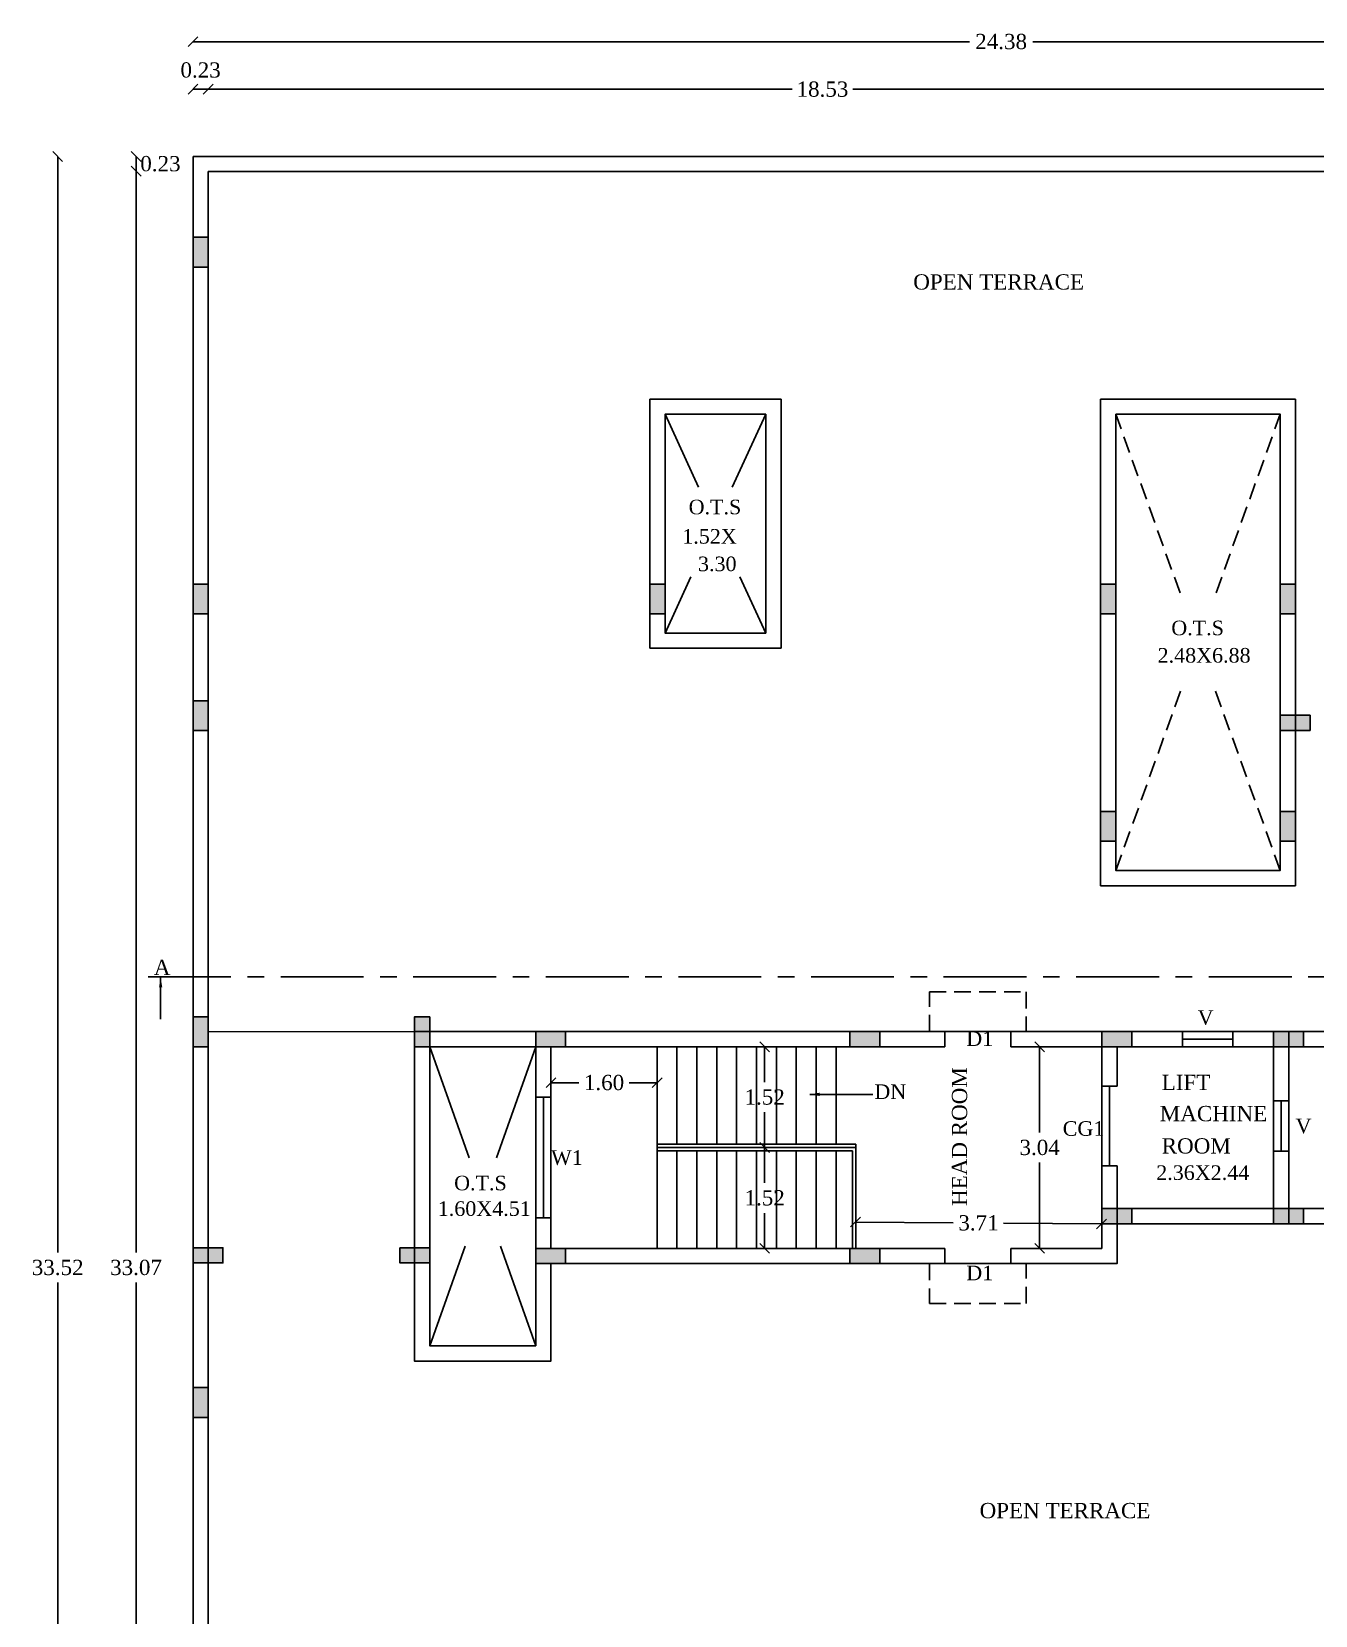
# Model space of a CAD drawing. Header units: metres. Extents: x 9178 to 9474, y -3543 to -3474.
# Drawn here: x 9283.15 to 9302.51, y -3526.13 to -3502.24 of the extents above; entities that cross this region are included whole.
import ezdxf

# ---------------------------------------------------------------- set-up
doc = ezdxf.new("R2010")
doc.units = ezdxf.units.M
doc.header["$MEASUREMENT"] = 0
doc.linetypes.add('CENTER', pattern=[2, 1.25, -0.25, 0.25, -0.25])
doc.linetypes.add('HIDDEN', pattern=[0.375, 0.25, -0.125])
for name, color, linetype in [('BLK_1_FLR_6_ROOF_AREA', 7, 'Continuous'), ('BLK_1_STAIR_HEADROOM', 55, 'Continuous'), ('FLOOR-GROUND', 7, 'Continuous'), ('SOLAR_PANEL', 1, 'Continuous')]:
    doc.layers.add(name, color=color, linetype=linetype)
doc.styles.add('Isa-', font='times.ttf')
doc.styles.add('STYLE2', font='times.ttf')
doc.dimstyles.new('ISO-25', dxfattribs={"dimscale": 0, "dimtxt": 0.23, "dimasz": 0.15, "dimexe": 1.25, "dimexo": 0.625, "dimgap": 0.11, "dimtad": 0, "dimtih": 1, "dimtoh": 1, "dimzin": 1, "dimdsep": 46, "dimtxsty": 'STYLE2', "dimblk": 'OBLIQUE', "dimcen": 0, "dimse1": 1, "dimse2": 1, "dimclrd": 1, "dimclrt": 3, "dimadec": 0, "dimazin": 2, "dimtfac": 1, "dimtix": 1, "dimtofl": 0, "dimtmove": 0, "dimatfit": 3, "dimfxl": 0, "dimtolj": 1, "dimarcsym": 0})

# ---------------------------------------------------------------- blocks, each defined once
blk = doc.blocks.new('_Oblique')
at = {"color": 0, "linetype": 'ByBlock', "lineweight": -2}
blk.add_line((-0.5, -0.5), (0.5, 0.5), dxfattribs=at)
blk = doc.blocks.new('*D140')
at = {"color": 1, "lineweight": -2}
for p, q in [((9294.205, -3519.072), (9294.205, -3519.605)), ((9294.205, -3520.592), (9294.205, -3520.059))]:
    blk.add_line(p, q, dxfattribs=at)
at = {"layer": 'Defpoints', "color": 0}
for p in [(9294.205, -3519.072), (9294.205, -3520.592), (9295.813, -3520.592)]:
    blk.add_point(p, dxfattribs=at)
at = {"color": 1, "lineweight": -2, "xscale": 0.15, "yscale": 0.15, "zscale": 0.15}
for p, rotation in [((9294.205, -3519.072), 90), ((9294.205, -3520.592), 270)]:
    blk.add_blockref('_Oblique', p, dxfattribs=dict(at, rotation=rotation))
at = {"color": 3, "insert": (9294.205, -3519.832), "char_height": 0.23, "attachment_point": 5, "style": 'STYLE2'}
blk.add_mtext('\\A1;1.52', dxfattribs=at)
blk = doc.blocks.new('*D141')
at = {"color": 1, "lineweight": -2}
for p, q in [((9294.205, -3517.552), (9294.205, -3518.085)), ((9294.205, -3519.072), (9294.205, -3518.539))]:
    blk.add_line(p, q, dxfattribs=at)
at = {"layer": 'Defpoints', "color": 0}
for p in [(9292.393, -3517.552), (9294.205, -3517.552), (9294.205, -3519.072)]:
    blk.add_point(p, dxfattribs=at)
at = {"color": 1, "lineweight": -2, "xscale": 0.15, "yscale": 0.15, "zscale": 0.15}
for p, rotation in [((9294.205, -3517.552), 90), ((9294.205, -3519.072), 270)]:
    blk.add_blockref('_Oblique', p, dxfattribs=dict(at, rotation=rotation))
at = {"color": 3, "insert": (9294.205, -3518.312), "char_height": 0.23, "attachment_point": 5, "style": 'STYLE2'}
blk.add_mtext('\\A1;1.52', dxfattribs=at)
blk = doc.blocks.new('*D132')
at = {"color": 1, "lineweight": -2}
for p, q in [((9285.582, -3502.392), (9297.294, -3502.392)), ((9309.962, -3502.392), (9298.251, -3502.392))]:
    blk.add_line(p, q, dxfattribs=at)
at = {"layer": 'Defpoints', "color": 0}
for p in [(9285.582, -3502.392), (9285.582, -3504.122), (9309.962, -3504.122)]:
    blk.add_point(p, dxfattribs=at)
at = {"color": 1, "lineweight": -2, "xscale": 0.15, "yscale": 0.15, "zscale": 0.15, "rotation": 180}
blk.add_blockref('_Oblique', (9285.582, -3502.392), dxfattribs=at)
at = {"color": 1, "lineweight": -2, "xscale": 0.15, "yscale": 0.15, "zscale": 0.15}
blk.add_blockref('_Oblique', (9309.962, -3502.392), dxfattribs=at)
at = {"color": 3, "insert": (9297.772, -3502.392), "char_height": 0.23, "attachment_point": 5, "style": 'STYLE2'}
blk.add_mtext('\\A1;24.38', dxfattribs=at)
blk = doc.blocks.new('*D133')
at = {"color": 1, "lineweight": -2}
blk.add_line((9284.723, -3504.122), (9284.723, -3504.347), dxfattribs=at)
at = {"layer": 'Defpoints', "color": 0}
for p in [(9285.582, -3504.122), (9284.723, -3504.347), (9285.812, -3504.347)]:
    blk.add_point(p, dxfattribs=at)
at = {"color": 1, "lineweight": -2, "xscale": 0.15, "yscale": 0.15, "zscale": 0.15}
for p, rotation in [((9284.723, -3504.122), 90), ((9284.723, -3504.347), 270)]:
    blk.add_blockref('_Oblique', p, dxfattribs=dict(at, rotation=rotation))
at = {"color": 3, "insert": (9285.091, -3504.234), "char_height": 0.23, "attachment_point": 5, "style": 'STYLE2'}
blk.add_mtext('\\A1;0.23', dxfattribs=at)
blk = doc.blocks.new('*D134')
at = {"color": 1, "lineweight": -2}
for p, q in [((9284.723, -3504.347), (9284.723, -3520.655)), ((9284.723, -3537.417), (9284.723, -3521.109))]:
    blk.add_line(p, q, dxfattribs=at)
at = {"layer": 'Defpoints', "color": 0}
for p in [(9285.812, -3504.347), (9284.723, -3537.417), (9285.812, -3537.417)]:
    blk.add_point(p, dxfattribs=at)
at = {"color": 1, "lineweight": -2, "xscale": 0.15, "yscale": 0.15, "zscale": 0.15}
for p, rotation in [((9284.723, -3504.347), 90), ((9284.723, -3537.417), 270)]:
    blk.add_blockref('_Oblique', p, dxfattribs=dict(at, rotation=rotation))
at = {"color": 3, "insert": (9284.723, -3520.882), "char_height": 0.23, "attachment_point": 5, "style": 'STYLE2'}
blk.add_mtext('\\A1;33.07', dxfattribs=at)
blk = doc.blocks.new('*D136')
at = {"color": 1, "lineweight": -2}
for p, q in [((9283.541, -3504.122), (9283.541, -3520.655)), ((9283.541, -3537.642), (9283.541, -3521.109))]:
    blk.add_line(p, q, dxfattribs=at)
at = {"layer": 'Defpoints', "color": 0}
for p in [(9283.541, -3504.122), (9285.582, -3504.122), (9285.812, -3537.642)]:
    blk.add_point(p, dxfattribs=at)
at = {"color": 1, "lineweight": -2, "xscale": 0.15, "yscale": 0.15, "zscale": 0.15}
for p, rotation in [((9283.541, -3504.122), 90), ((9283.541, -3537.642), 270)]:
    blk.add_blockref('_Oblique', p, dxfattribs=dict(at, rotation=rotation))
at = {"color": 3, "insert": (9283.541, -3520.882), "char_height": 0.23, "attachment_point": 5, "style": 'STYLE2'}
blk.add_mtext('\\A1;33.52', dxfattribs=at)
blk = doc.blocks.new('*D142')
at = {"color": 1, "lineweight": -2}
for p, q in [((9298.353, -3517.552), (9298.353, -3518.845)), ((9298.353, -3520.592), (9298.353, -3519.299))]:
    blk.add_line(p, q, dxfattribs=at)
at = {"layer": 'Defpoints', "color": 0}
for p in [(9298.606, -3517.552), (9298.353, -3520.592), (9298.606, -3520.592)]:
    blk.add_point(p, dxfattribs=at)
at = {"color": 1, "lineweight": -2, "xscale": 0.15, "yscale": 0.15, "zscale": 0.15}
for p, rotation in [((9298.353, -3517.552), 90), ((9298.353, -3520.592), 270)]:
    blk.add_blockref('_Oblique', p, dxfattribs=dict(at, rotation=rotation))
at = {"color": 3, "insert": (9298.353, -3519.072), "char_height": 0.23, "attachment_point": 5, "style": 'STYLE2'}
blk.add_mtext('\\A1;3.04', dxfattribs=at)
blk = doc.blocks.new('*D143')
at = {"color": 1, "lineweight": -2}
for p, q in [((9295.576, -3520.195), (9297.051, -3520.206)), ((9299.286, -3520.224), (9297.81, -3520.212))]:
    blk.add_line(p, q, dxfattribs=at)
at = {"layer": 'Defpoints', "color": 0}
for p in [(9295.582, -3519.34), (9299.292, -3519.369), (9299.286, -3520.224)]:
    blk.add_point(p, dxfattribs=at)
at = {"color": 1, "lineweight": -2, "xscale": 0.15, "yscale": 0.15, "zscale": 0.15}
for p, rotation in [((9295.576, -3520.195), 179.5538439155677), ((9299.286, -3520.224), 359.5538439155677)]:
    blk.add_blockref('_Oblique', p, dxfattribs=dict(at, rotation=rotation))
at = {"color": 3, "insert": (9297.431, -3520.209), "char_height": 0.23, "attachment_point": 5, "style": 'STYLE2'}
blk.add_mtext('\\A1;3.71', dxfattribs=at)
blk = doc.blocks.new('*D148')
at = {"color": 1, "lineweight": -2}
for p, q in [((9285.812, -3503.11), (9294.619, -3503.11)), ((9304.342, -3503.11), (9295.535, -3503.11))]:
    blk.add_line(p, q, dxfattribs=at)
at = {"layer": 'Defpoints', "color": 0}
for p in [(9285.812, -3503.11), (9285.812, -3504.347), (9304.342, -3504.352)]:
    blk.add_point(p, dxfattribs=at)
at = {"color": 1, "lineweight": -2, "xscale": 0.15, "yscale": 0.15, "zscale": 0.15, "rotation": 180}
blk.add_blockref('_Oblique', (9285.812, -3503.11), dxfattribs=at)
at = {"color": 1, "lineweight": -2, "xscale": 0.15, "yscale": 0.15, "zscale": 0.15}
blk.add_blockref('_Oblique', (9304.342, -3503.11), dxfattribs=at)
at = {"color": 3, "insert": (9295.077, -3503.11), "char_height": 0.23, "attachment_point": 5, "style": 'STYLE2'}
blk.add_mtext('\\A1;18.53', dxfattribs=at)
blk = doc.blocks.new('*D149')
at = {"color": 1, "lineweight": -2}
blk.add_line((9285.812, -3503.11), (9285.582, -3503.11), dxfattribs=at)
at = {"layer": 'Defpoints', "color": 0}
for p in [(9285.582, -3503.11), (9285.582, -3504.387), (9285.812, -3504.347)]:
    blk.add_point(p, dxfattribs=at)
at = {"color": 1, "lineweight": -2, "xscale": 0.15, "yscale": 0.15, "zscale": 0.15, "rotation": 180}
blk.add_blockref('_Oblique', (9285.582, -3503.11), dxfattribs=at)
at = {"color": 1, "lineweight": -2, "xscale": 0.15, "yscale": 0.15, "zscale": 0.15}
blk.add_blockref('_Oblique', (9285.812, -3503.11), dxfattribs=at)
at = {"color": 3, "insert": (9285.697, -3502.821), "char_height": 0.23, "attachment_point": 5, "style": 'STYLE2'}
blk.add_mtext('\\A1;0.23', dxfattribs=at)
blk = doc.blocks.new('*D163')
at = {"color": 1, "lineweight": -2}
for p, q in [((9290.982, -3518.093), (9291.401, -3518.093)), ((9292.582, -3518.093), (9292.163, -3518.093))]:
    blk.add_line(p, q, dxfattribs=at)
at = {"layer": 'Defpoints', "color": 0}
for p in [(9292.582, -3518.093), (9290.982, -3518.274), (9292.582, -3518.274)]:
    blk.add_point(p, dxfattribs=at)
at = {"color": 1, "lineweight": -2, "xscale": 0.15, "yscale": 0.15, "zscale": 0.15, "rotation": 180}
blk.add_blockref('_Oblique', (9290.982, -3518.093), dxfattribs=at)
at = {"color": 1, "lineweight": -2, "xscale": 0.15, "yscale": 0.15, "zscale": 0.15}
blk.add_blockref('_Oblique', (9292.582, -3518.093), dxfattribs=at)
at = {"color": 3, "insert": (9291.782, -3518.093), "char_height": 0.23, "attachment_point": 5, "style": 'STYLE2'}
blk.add_mtext('\\A1;1.60', dxfattribs=at)

msp = doc.modelspace()

# ---------------------------------------------------------------- hatches: boundary and pattern name
h = msp.add_hatch(color=5)
h.dxf.hatch_style = 1
h.paths.add_polyline_path([(9285.58227, -3505.79186), (9285.81227, -3505.79186), (9285.81227, -3505.34186), (9285.58227, -3505.34186)])
h = msp.add_hatch(color=5)
h.dxf.hatch_style = 1
h.paths.add_polyline_path([(9285.58227, -3511.02186), (9285.81227, -3511.02186), (9285.81227, -3510.57186), (9285.58227, -3510.57186)])
h = msp.add_hatch(color=5)
h.dxf.hatch_style = 1
h.paths.add_polyline_path([(9292.47227, -3511.02186), (9292.70227, -3511.02186), (9292.70227, -3510.57186), (9292.47227, -3510.57186)])
h = msp.add_hatch(color=5)
h.dxf.hatch_style = 1
h.paths.add_polyline_path([(9299.27227, -3511.02186), (9299.50227, -3511.02186), (9299.50227, -3510.57186), (9299.27227, -3510.57186)])
h = msp.add_hatch(color=5)
h.dxf.hatch_style = 1
h.paths.add_polyline_path([(9301.98227, -3511.02186), (9302.21227, -3511.02186), (9302.21227, -3510.57186), (9301.98227, -3510.57186)])
h = msp.add_hatch(color=5)
h.dxf.hatch_style = 1
h.paths.add_polyline_path([(9285.58227, -3512.78186), (9285.81227, -3512.78186), (9285.81227, -3512.33186), (9285.58227, -3512.33186)])
h = msp.add_hatch(color=5)
h.dxf.hatch_style = 1
h.paths.add_polyline_path([(9302.43227, -3512.78186), (9302.43227, -3512.55186), (9301.98227, -3512.55186), (9301.98227, -3512.78186)])
h = msp.add_hatch(color=5)
h.dxf.hatch_style = 1
h.paths.add_polyline_path([(9299.27227, -3514.45186), (9299.50227, -3514.45186), (9299.50227, -3514.00186), (9299.27227, -3514.00186)])
h = msp.add_hatch(color=5)
h.dxf.hatch_style = 1
h.paths.add_polyline_path([(9301.98227, -3514.45186), (9302.21227, -3514.45186), (9302.21227, -3514.00186), (9301.98227, -3514.00186)])
h = msp.add_hatch(color=5)
h.dxf.hatch_style = 1
h.paths.add_polyline_path([(9285.58227, -3517.55186), (9285.81227, -3517.55186), (9285.81227, -3517.10186), (9285.58227, -3517.10186)])
h = msp.add_hatch(color=5)
h.dxf.hatch_style = 1
h.paths.add_polyline_path([(9288.92227, -3517.55186), (9289.15227, -3517.55186), (9289.15227, -3517.10186), (9288.92227, -3517.10186)])
h = msp.add_hatch(color=5)
h.dxf.hatch_style = 1
h.paths.add_polyline_path([(9290.7526, -3517.32186), (9290.7526, -3517.55186), (9291.2026, -3517.55186), (9291.2026, -3517.32186)])
h = msp.add_hatch(color=5)
h.dxf.hatch_style = 1
h.paths.add_polyline_path([(9295.49227, -3517.32186), (9295.49227, -3517.55186), (9295.94227, -3517.55186), (9295.94227, -3517.32186)])
h = msp.add_hatch(color=5)
h.dxf.hatch_style = 1
h.paths.add_polyline_path([(9299.74227, -3517.55186), (9299.74227, -3517.32186), (9299.29227, -3517.32186), (9299.29227, -3517.55186)])
h = msp.add_hatch(color=5)
h.dxf.hatch_style = 1
h.paths.add_polyline_path([(9302.33227, -3517.55186), (9302.33227, -3517.32186), (9301.88227, -3517.32186), (9301.88227, -3517.55186)])
h = msp.add_hatch(color=5)
h.dxf.hatch_style = 1
h.paths.add_polyline_path([(9299.74227, -3520.22186), (9299.74227, -3519.99186), (9299.29227, -3519.99186), (9299.29227, -3520.22186)])
h = msp.add_hatch(color=5)
h.dxf.hatch_style = 1
h.paths.add_polyline_path([(9302.33227, -3520.22186), (9302.33227, -3519.99186), (9301.88227, -3519.99186), (9301.88227, -3520.22186)])
h = msp.add_hatch(color=5)
h.dxf.hatch_style = 1
h.paths.add_polyline_path([(9285.58227, -3520.58186), (9285.58227, -3520.81186), (9286.03227, -3520.81186), (9286.03227, -3520.58186)])
h = msp.add_hatch(color=5)
h.dxf.hatch_style = 1
h.paths.add_polyline_path([(9288.70227, -3520.58186), (9288.70227, -3520.81186), (9289.15227, -3520.81186), (9289.15227, -3520.58186)])
h = msp.add_hatch(color=5)
h.dxf.hatch_style = 1
h.paths.add_polyline_path([(9290.7526, -3520.59186), (9290.7526, -3520.82186), (9291.2026, -3520.82186), (9291.2026, -3520.59186)])
h = msp.add_hatch(color=5)
h.dxf.hatch_style = 1
h.paths.add_polyline_path([(9295.49227, -3520.59186), (9295.49227, -3520.82186), (9295.94227, -3520.82186), (9295.94227, -3520.59186)])
h = msp.add_hatch(color=5)
h.dxf.hatch_style = 1
h.paths.add_polyline_path([(9285.58227, -3523.14186), (9285.81227, -3523.14186), (9285.81227, -3522.69186), (9285.58227, -3522.69186)])

# ---------------------------------------------------------------- linework, layer by layer
at = {"color": 4}
for p, q in [((9285.58227, -3504.12186), (9289.15227, -3504.12186)), ((9285.58227, -3537.64186), (9285.58227, -3504.12186)), ((9288.92227, -3504.12186), (9304.57227, -3504.12186)), ((9299.50227, -3504.12186), (9301.98227, -3504.12186)), ((9285.81227, -3505.34186), (9285.81227, -3504.35186)), ((9289.15227, -3504.35186), (9292.47227, -3504.35186)), ((9292.70227, -3504.35186), (9295.81227, -3504.35186)), ((9295.92227, -3504.35186), (9299.27227, -3504.35186)), ((9302.21227, -3504.35186), (9304.34227, -3504.35186)), ((9285.81227, -3509.11186), (9285.81227, -3504.57186)), ((9292.47227, -3507.78186), (9294.45227, -3507.78186)), ((9292.47227, -3507.78186), (9292.47227, -3508.75186)), ((9294.45227, -3507.78186), (9294.45227, -3511.54186)), ((9299.27227, -3507.78186), (9302.21227, -3507.78186)), ((9299.27227, -3507.78186), (9299.27227, -3510.57186)), ((9302.21227, -3507.78186), (9302.21227, -3510.24186)), ((9292.47227, -3507.87186), (9292.47227, -3510.57186)), ((9292.70227, -3508.01186), (9294.22227, -3508.01186)), ((9292.70227, -3508.01186), (9292.70227, -3511.31186)), ((9293.20894, -3509.11186), (9292.70227, -3508.01186)), ((9293.7156, -3509.11186), (9294.22227, -3508.01186)), ((9294.22227, -3508.01186), (9294.22227, -3511.31186)), ((9299.50227, -3508.01186), (9301.98227, -3508.01186)), ((9299.50227, -3508.01186), (9299.50227, -3514.89186)), ((9301.98227, -3508.01186), (9301.98227, -3514.89186)), ((9285.81227, -3520.58186), (9285.81227, -3509.20186)), ((9285.81227, -3512.67186), (9285.81227, -3509.22186)), ((9292.47227, -3509.22186), (9292.47227, -3511.54186)), ((9294.45227, -3509.20186), (9294.45227, -3511.54186)), ((9299.27227, -3509.20186), (9299.27227, -3515.12186)), ((9302.21227, -3510.24186), (9302.21227, -3515.12186)), ((9292.70227, -3511.31186), (9293.09332, -3510.46288)), ((9294.22227, -3511.31186), (9293.83122, -3510.46288)), ((9302.21227, -3510.35186), (9302.21227, -3512.55186)), ((9292.70227, -3511.31186), (9294.22227, -3511.31186)), ((9292.47227, -3511.54186), (9294.45227, -3511.54186)), ((9299.50227, -3514.89186), (9301.98227, -3514.89186)), ((9299.27227, -3515.12186), (9302.21227, -3515.12186)), ((9288.92227, -3517.32186), (9296.9206, -3517.32186)), ((9288.92227, -3517.32186), (9288.92227, -3520.58186)), ((9295.28227, -3517.32186), (9295.28227, -3517.32488)), ((9295.94227, -3517.55186), (9295.94227, -3517.32186)), ((9297.9206, -3517.32186), (9299.29227, -3517.32186)), ((9299.29227, -3517.32186), (9306.32227, -3517.32186)), ((9302.11227, -3517.32186), (9302.11227, -3520.22186)), ((9289.15227, -3517.55186), (9290.75227, -3517.55186)), ((9289.15227, -3517.55186), (9289.15227, -3522.06186)), ((9289.74654, -3519.22696), (9289.15227, -3517.55186)), ((9290.158, -3519.22696), (9290.75227, -3517.55186)), ((9290.75227, -3517.55186), (9290.75227, -3522.06186)), ((9290.98227, -3517.55186), (9296.9206, -3517.55186)), ((9290.98227, -3517.55186), (9290.98227, -3520.59186)), ((9292.58227, -3517.55186), (9292.58227, -3520.59186)), ((9292.88227, -3517.55186), (9292.88227, -3519.02186)), ((9293.18227, -3517.55186), (9293.18227, -3519.02186)), ((9293.48227, -3517.55186), (9293.48227, -3519.02186)), ((9293.78227, -3517.55186), (9293.78227, -3519.02186)), ((9294.08227, -3517.55186), (9294.08227, -3519.02186)), ((9294.38227, -3517.55186), (9294.38227, -3519.02186)), ((9294.68227, -3517.55186), (9294.68227, -3519.02186)), ((9294.98227, -3517.55186), (9294.98227, -3519.02186)), ((9295.28227, -3517.55186), (9295.28227, -3519.02186)), ((9297.9206, -3517.55186), (9299.29227, -3517.55186)), ((9299.29227, -3517.55186), (9299.29227, -3518.1453)), ((9299.52227, -3517.55186), (9309.96227, -3517.55186)), ((9299.52227, -3517.55186), (9299.52227, -3518.1453)), ((9301.88227, -3517.55186), (9301.88227, -3519.99186)), ((9285.58227, -3520.81186), (9285.58227, -3518.15186)), ((9299.29227, -3518.1453), (9299.29227, -3520.59186)), ((9299.29227, -3518.1453), (9299.52227, -3518.1453)), ((9299.40727, -3519.3453), (9299.40727, -3518.1453)), ((9292.58227, -3519.02186), (9295.58227, -3519.02186)), ((9292.58227, -3519.07186), (9295.58227, -3519.07186)), ((9295.58227, -3519.02186), (9295.58227, -3520.59186)), ((9292.58227, -3519.12186), (9295.53227, -3519.12186)), ((9292.88227, -3519.12186), (9292.88227, -3520.59186)), ((9293.18227, -3519.12186), (9293.18227, -3520.59186)), ((9293.48227, -3519.12186), (9293.48227, -3520.59186)), ((9293.78227, -3519.12186), (9293.78227, -3520.59186)), ((9294.08227, -3519.12186), (9294.08227, -3520.59186)), ((9294.38227, -3519.12186), (9294.38227, -3520.59186)), ((9294.68227, -3519.12186), (9294.68227, -3520.59186)), ((9294.98227, -3519.12186), (9294.98227, -3520.59186)), ((9295.28227, -3519.12186), (9295.28227, -3520.59186)), ((9299.29227, -3519.3453), (9299.52227, -3519.3453)), ((9299.52227, -3519.3453), (9299.52227, -3520.82186)), ((9299.52227, -3519.99186), (9301.88227, -3519.99186)), ((9302.11227, -3519.99186), (9303.48227, -3519.99186)), ((9299.52227, -3520.22186), (9303.25227, -3520.22186)), ((9285.81227, -3525.77186), (9285.81227, -3520.58186)), ((9289.15227, -3522.06186), (9289.68567, -3520.55834)), ((9290.75227, -3522.06186), (9290.21887, -3520.55834)), ((9290.98227, -3520.59186), (9296.9206, -3520.59186)), ((9297.9206, -3520.59186), (9299.29227, -3520.59186)), ((9288.92227, -3520.81186), (9288.92227, -3522.29186)), ((9290.98227, -3520.82186), (9296.9206, -3520.82186)), ((9290.98227, -3520.82186), (9290.98227, -3522.29186)), ((9297.9206, -3520.82186), (9299.52227, -3520.82186)), ((9289.15227, -3522.06186), (9290.75227, -3522.06186)), ((9288.92227, -3522.29186), (9290.98227, -3522.29186)), ((9285.81227, -3529.36186), (9285.81227, -3524.55186))]:
    msp.add_line(p, q, dxfattribs=at)
at = {"color": 4, "linetype": 'HIDDEN'}
for p, q in [((9300.47033, -3510.70354), (9299.50227, -3508.01186)), ((9301.01421, -3510.70354), (9301.98227, -3508.01186)), ((9299.50227, -3514.89186), (9300.48364, -3512.17332)), ((9301.98227, -3514.89186), (9301.0009, -3512.17332))]:
    msp.add_line(p, q, dxfattribs=at)
at = {"color": 92, "linetype": 'CENTER'}
msp.add_line((9284.9048, -3516.49855), (9310.61002, -3516.49855), dxfattribs=at)
at = {"color": 2, "linetype": 'HIDDEN'}
for p, q in [((9296.6906, -3517.32186), (9296.6906, -3516.72186)), ((9296.6906, -3516.72186), (9298.1506, -3516.72186)), ((9298.1506, -3516.72186), (9298.1506, -3517.32186)), ((9296.6906, -3520.82186), (9296.6906, -3521.42186)), ((9298.1506, -3521.42186), (9298.1506, -3520.82186)), ((9296.6906, -3521.42186), (9298.1506, -3521.42186))]:
    msp.add_line(p, q, dxfattribs=at)
at = {"color": 92}
for p, q in [((9296.9206, -3517.32186), (9296.9206, -3517.55186)), ((9296.9206, -3517.32186), (9297.9206, -3517.32186)), ((9297.9206, -3517.32186), (9297.9206, -3517.55186)), ((9295.53227, -3519.12186), (9295.53227, -3520.59186)), ((9295.58227, -3519.12186), (9295.58227, -3520.59186)), ((9296.9206, -3520.59186), (9296.9206, -3520.82186)), ((9297.9206, -3520.59186), (9297.9206, -3520.82186))]:
    msp.add_line(p, q, dxfattribs=at)
at = {"color": 2}
for p, q in [((9300.50661, -3517.43686), (9301.26661, -3517.43686)), ((9300.50661, -3517.43686), (9301.26661, -3517.43686)), ((9290.86727, -3520.13073), (9290.86727, -3518.31073)), ((9301.99727, -3518.36854), (9301.99727, -3519.12854)), ((9301.99727, -3518.36854), (9301.99727, -3519.12854))]:
    msp.add_line(p, q, dxfattribs=at)
at = {"color": 3}
for points in [[(9301.88227, -3520.22186), (9303.25227, -3520.22186), (9303.25227, -3521.54186), (9304.38727, -3521.54186), (9304.38727, -3520.22186), (9309.73227, -3520.22186), (9309.73227, -3537.41186), (9299.52227, -3537.41186), (9299.52227, -3534.17186), (9295.71227, -3534.17186), (9295.71227, -3537.41186), (9285.81227, -3537.41186), (9285.81227, -3504.35186), (9304.34227, -3504.35186), (9304.34227, -3505.77186), (9306.00227, -3505.77186), (9306.00227, -3504.35186), (9309.73227, -3504.35186), (9309.73227, -3517.32186), (9301.88227, -3517.32186)], [(9290.7526, -3517.32186), (9296.9206, -3517.32186)], [(9296.9206, -3520.82186), (9290.7526, -3520.82186), (9290.7526, -3517.32186), (9296.9206, -3517.32186)], [(9297.9206, -3517.32186), (9302.09688, -3517.32186)], [(9297.9206, -3517.32186), (9302.11227, -3517.32186)], [(9302.11227, -3517.32186), (9302.11227, -3520.22186)], [(9301.88227, -3517.55186), (9301.88227, -3519.99186)], [(9302.11227, -3520.22186), (9299.52227, -3520.22186), (9299.52227, -3520.82186), (9297.9206, -3520.82186)]]:
    msp.add_lwpolyline(points, dxfattribs=at)
at = {"color": 5}
for points in [[(9285.58227, -3505.79186), (9285.81227, -3505.79186), (9285.81227, -3505.34186), (9285.58227, -3505.34186)], [(9285.58227, -3511.02186), (9285.81227, -3511.02186), (9285.81227, -3510.57186), (9285.58227, -3510.57186)], [(9292.47227, -3511.02186), (9292.70227, -3511.02186), (9292.70227, -3510.57186), (9292.47227, -3510.57186)], [(9299.27227, -3511.02186), (9299.50227, -3511.02186), (9299.50227, -3510.57186), (9299.27227, -3510.57186)], [(9301.98227, -3511.02186), (9302.21227, -3511.02186), (9302.21227, -3510.57186), (9301.98227, -3510.57186)], [(9285.58227, -3512.78186), (9285.81227, -3512.78186), (9285.81227, -3512.33186), (9285.58227, -3512.33186)], [(9302.43227, -3512.78186), (9302.43227, -3512.55186), (9301.98227, -3512.55186), (9301.98227, -3512.78186)], [(9299.27227, -3514.45186), (9299.50227, -3514.45186), (9299.50227, -3514.00186), (9299.27227, -3514.00186)], [(9301.98227, -3514.45186), (9302.21227, -3514.45186), (9302.21227, -3514.00186), (9301.98227, -3514.00186)], [(9285.58227, -3517.55186), (9285.81227, -3517.55186), (9285.81227, -3517.10186), (9285.58227, -3517.10186)], [(9288.92227, -3517.55186), (9289.15227, -3517.55186), (9289.15227, -3517.10186), (9288.92227, -3517.10186)], [(9290.7526, -3517.32186), (9290.7526, -3517.55186), (9291.2026, -3517.55186), (9291.2026, -3517.32186)], [(9295.49227, -3517.32186), (9295.49227, -3517.55186), (9295.94227, -3517.55186), (9295.94227, -3517.32186)], [(9299.74227, -3517.55186), (9299.74227, -3517.32186), (9299.29227, -3517.32186), (9299.29227, -3517.55186)], [(9302.33227, -3517.55186), (9302.33227, -3517.32186), (9301.88227, -3517.32186), (9301.88227, -3517.55186)], [(9299.74227, -3520.22186), (9299.74227, -3519.99186), (9299.29227, -3519.99186), (9299.29227, -3520.22186)], [(9302.33227, -3520.22186), (9302.33227, -3519.99186), (9301.88227, -3519.99186), (9301.88227, -3520.22186)], [(9285.58227, -3520.58186), (9285.58227, -3520.81186), (9286.03227, -3520.81186), (9286.03227, -3520.58186)], [(9288.70227, -3520.58186), (9288.70227, -3520.81186), (9289.15227, -3520.81186), (9289.15227, -3520.58186)], [(9290.7526, -3520.59186), (9290.7526, -3520.82186), (9291.2026, -3520.82186), (9291.2026, -3520.59186)], [(9295.49227, -3520.59186), (9295.49227, -3520.82186), (9295.94227, -3520.82186), (9295.94227, -3520.59186)], [(9285.58227, -3523.14186), (9285.81227, -3523.14186), (9285.81227, -3522.69186), (9285.58227, -3522.69186)]]:
    msp.add_lwpolyline(points, close=True, dxfattribs=at)
at = {"color": 3}
for points in [[(9294.22227, -3508.01186), (9292.70227, -3508.01186), (9292.70227, -3511.31186), (9294.22227, -3511.31186)], [(9299.50227, -3508.01186), (9301.98227, -3508.01186), (9301.98227, -3514.89186), (9299.50227, -3514.89186)], [(9290.7526, -3517.55186), (9289.15227, -3517.55186), (9289.15227, -3522.06186), (9290.7526, -3522.06186)]]:
    msp.add_lwpolyline(points, close=True, dxfattribs=at)
at = {"color": 2}
for points in [[(9301.26661, -3517.55186), (9301.26661, -3517.32186), (9300.50661, -3517.32186), (9300.50661, -3517.55186)], [(9301.26661, -3517.55186), (9301.26661, -3517.32186), (9300.50661, -3517.32186), (9300.50661, -3517.55186)], [(9290.98227, -3518.31073), (9290.75227, -3518.31073), (9290.75227, -3520.13073), (9290.98227, -3520.13073)], [(9301.88227, -3519.12854), (9302.11227, -3519.12854), (9302.11227, -3518.36854), (9301.88227, -3518.36854)], [(9301.88227, -3519.12854), (9302.11227, -3519.12854), (9302.11227, -3518.36854), (9301.88227, -3518.36854)]]:
    msp.add_lwpolyline(points, close=True, dxfattribs=at)
at = {"layer": 'BLK_1_FLR_6_ROOF_AREA', "color": 54}
msp.add_lwpolyline([(9285.58227, -3504.12186), (9304.57227, -3504.12186), (9304.57227, -3505.54186), (9305.77227, -3505.54186), (9305.77227, -3504.12186), (9309.96227, -3504.12186), (9309.96227, -3517.55186), (9302.11227, -3517.55186), (9302.11227, -3519.99186), (9303.48227, -3519.99186), (9303.48227, -3521.31186), (9304.15727, -3521.31186), (9304.15727, -3519.99186), (9309.96227, -3519.99186), (9309.96227, -3537.64186), (9299.29227, -3537.64186), (9299.29227, -3534.40186), (9295.94227, -3534.40186), (9295.94227, -3537.64186), (9285.58227, -3537.64186), (9285.58227, -3504.12186)], dxfattribs=at)
at = {"layer": 'BLK_1_STAIR_HEADROOM', "color": 1}
msp.add_lwpolyline([(9290.7526, -3517.32186), (9302.11227, -3517.32346), (9302.11227, -3520.22186), (9299.52227, -3520.22186), (9299.52227, -3520.82186), (9290.7526, -3520.82186)], close=True, dxfattribs=at)
at = {"layer": 'SOLAR_PANEL', "color": 3}
for points in [[(9285.81227, -3504.35186), (9304.34227, -3504.35186), (9304.34227, -3505.77186), (9305.77227, -3505.77186), (9305.77227, -3511.02186), (9309.73227, -3511.02186), (9309.73227, -3517.32186), (9285.81227, -3517.32686)], [(9285.81227, -3517.32686), (9288.92227, -3517.32186), (9288.92227, -3522.29186), (9290.98227, -3522.29186), (9290.9776, -3520.82186), (9299.52227, -3520.82186), (9299.52227, -3520.22186), (9303.25227, -3520.22186), (9303.25227, -3521.54186), (9304.38727, -3521.54186), (9304.38727, -3520.22186), (9309.73227, -3520.22186), (9309.73227, -3537.41186), (9299.52227, -3537.41186), (9299.52227, -3534.17186), (9295.71227, -3534.17186), (9295.71227, -3537.41686), (9285.81227, -3537.41186)]]:
    msp.add_lwpolyline(points, close=True, dxfattribs=at)

# ---------------------------------------------------------------- texts
at = {"color": 6, "style": 'Isa-'}
for p in [(9296.44657, -3506.13054), (9297.44723, -3524.66191)]:
    msp.add_text('OPEN TERRACE', height=0.23, dxfattribs=at).set_placement(p)
at = {"style": 'Isa-'}
for s, p in [('1.52X', (9292.96221, -3509.96281)), ('3.30', (9293.1997, -3510.37826)), ('2.48X6.88', (9300.13225, -3511.75755)), ('2.36X2.44', (9300.11172, -3519.55966)), ('1.60X4.51', (9289.27416, -3520.10219))]:
    msp.add_text(s, height=0.22, dxfattribs=at).set_placement(p)
at = {"color": 4, "style": 'Isa-'}
for s, p in [('A', (9284.99108, -3516.46948)), ('LIFT', (9300.1944, -3518.2043)), ('MACHINE', (9300.16536, -3518.6742)), ('ROOM', (9300.1944, -3519.16152))]:
    msp.add_text(s, height=0.23, dxfattribs=at).set_placement(p)
at = {"color": 2, "style": 'Isa-'}
for s, p in [('V', (9300.73628, -3517.22059)), ('V', (9302.21354, -3518.85511)), ('W1', (9290.98227, -3519.33278))]:
    msp.add_text(s, height=0.22, dxfattribs=at).set_placement(p)
at = {"color": 4, "style": 'Isa-'}
msp.add_text('HEAD ROOM', height=0.23, rotation=90, dxfattribs=at).set_placement((9297.25916, -3519.95337))
at = {"layer": 'FLOOR-GROUND', "color": 6, "style": 'Isa-'}
for p in [(9293.05833, -3509.52001), (9300.33897, -3511.34411), (9289.52113, -3519.71634)]:
    msp.add_text('O.T.S', height=0.22, dxfattribs=at).set_placement(p)
at = {"layer": 'FLOOR-GROUND', "color": 2, "style": 'Isa-'}
for s, p in [('D1', (9297.24646, -3517.53916)), ('DN', (9295.86011, -3518.33874)), ('CG1', (9298.70117, -3518.89445)), ('D1', (9297.24646, -3521.0729))]:
    msp.add_text(s, height=0.22, dxfattribs=at).set_placement(p)

# ---------------------------------------------------------------- dimensions: what is measured, and where the dimension line sits
at = {"color": 3}
dim = msp.add_linear_dim(base=(9285.58227, -3502.39208), p1=(9309.96227, -3504.12186), p2=(9285.58227, -3504.12186), dimstyle='ISO-25', override={"dimscale": 1, "dimfxl": 75, "dimarcsym": 2}, dxfattribs=at)
dim.commit()
dim.dimension.update_dxf_attribs({"geometry": '*D132', "text_midpoint": (9297.77227, -3502.39208)})
at = {"color": 2}
dim = msp.add_linear_dim(base=(9285.58227, -3503.10959), p1=(9285.81227, -3504.34686), p2=(9285.58227, -3504.38714), dimstyle='ISO-25', override={"dimscale": 1, "dimtmove": 2, "dimfxl": 75, "dimarcsym": 2}, dxfattribs=at)
dim.commit()
dim.dimension.update_dxf_attribs({"geometry": '*D149', "text_midpoint": (9285.69727, -3502.82121), "dimtype": 160})
for base, p1, p2, override, picture, middle in [((9285.81227, -3503.10959), (9304.34227, -3504.35186), (9285.81227, -3504.34686), {"dimscale": 1, "dimtmove": 1, "dimfxl": 75, "dimarcsym": 2}, '*D148', (9295.07727, -3503.10959)), ((9292.58227, -3518.09335), (9290.98227, -3518.2736), (9292.58227, -3518.2736), {"dimscale": 1, "dimfxl": 75, "dimarcsym": 2}, '*D163', (9291.78227, -3518.09335))]:
    dim = msp.add_linear_dim(base=base, p1=p1, p2=p2, dimstyle='ISO-25', override=override, dxfattribs=at)
    dim.commit()
    dim.dimension.update_dxf_attribs({"geometry": picture, "text_midpoint": middle})
at = {"color": 3}
for base, p1, p2, override, picture, middle in [((9283.54052, -3504.12186), (9285.81227, -3537.64186), (9285.58227, -3504.12186), {"dimscale": 1, "dimfxl": 75, "dimarcsym": 2}, '*D136', (9283.54052, -3520.88186)), ((9284.72291, -3537.41686), (9285.81227, -3504.34686), (9285.81227, -3537.41686), {"dimscale": 1, "dimtmove": 1, "dimfxl": 75, "dimarcsym": 2}, '*D134', (9284.72291, -3520.88186))]:
    dim = msp.add_linear_dim(base=base, p1=p1, p2=p2, angle=90, dimstyle='ISO-25', override=override, dxfattribs=at)
    dim.commit()
    dim.dimension.update_dxf_attribs({"geometry": picture, "text_midpoint": middle})
dim = msp.add_linear_dim(base=(9284.7229069089, -3504.3468622629), p1=(9285.5822703641, -3504.1218622629), p2=(9285.8122703641, -3504.3468622629), angle=90, dimstyle='ISO-25', override={"dimscale": 1, "dimtmove": 2, "dimfxl": 75, "dimarcsym": 2}, dxfattribs=at)
dim.commit()
dim.dimension.update_dxf_attribs({"geometry": '*D133', "text_midpoint": (9285.0914050023, -3504.2343622629), "dimtype": 160})
at = {"color": 4}
for base, p2, angle, picture, middle in [((9294.20492, -3517.55186), (9292.39324, -3517.55186), 90, '*D141', (9294.20492, -3518.31186)), ((9294.20492, -3520.59186), (9295.81283, -3520.59186), 270, '*D140', (9294.20492, -3519.83186))]:
    dim = msp.add_linear_dim(base=base, p1=(9294.20492, -3519.07186), p2=p2, angle=angle, dimstyle='ISO-25', override={"dimscale": 1}, dxfattribs=at)
    dim.commit()
    dim.dimension.update_dxf_attribs({"geometry": picture, "text_midpoint": middle})
at = {"color": 92}
for p1, p2, distance, picture, middle in [((9298.60644, -3517.55186), (9298.60644, -3520.59186), -0.25318, '*D142', (9298.35325, -3519.07186)), ((9295.58227, -3519.33969), (9299.29227, -3519.36858), -0.85523, '*D143', (9297.43061, -3520.20934))]:
    dim = msp.add_aligned_dim(p1=p1, p2=p2, distance=distance, dimstyle='ISO-25', override={"dimscale": 1, "dimfxl": 75, "dimarcsym": 2}, dxfattribs=at)
    dim.commit()
    dim.dimension.update_dxf_attribs({"geometry": picture, "text_midpoint": middle})

# ---------------------------------------------------------------- leaders
for points in [[(9285.09433, -3516.5054), (9285.09433, -3517.13454)], [(9294.88412, -3518.26918), (9295.83451, -3518.26918)]]:
    msp.add_leader(points, dimstyle='ISO-25', override={"dimscale": 1, "dimfxl": 75, "dimarcsym": 2}, dxfattribs=at)

doc.saveas('drawing.dxf')
